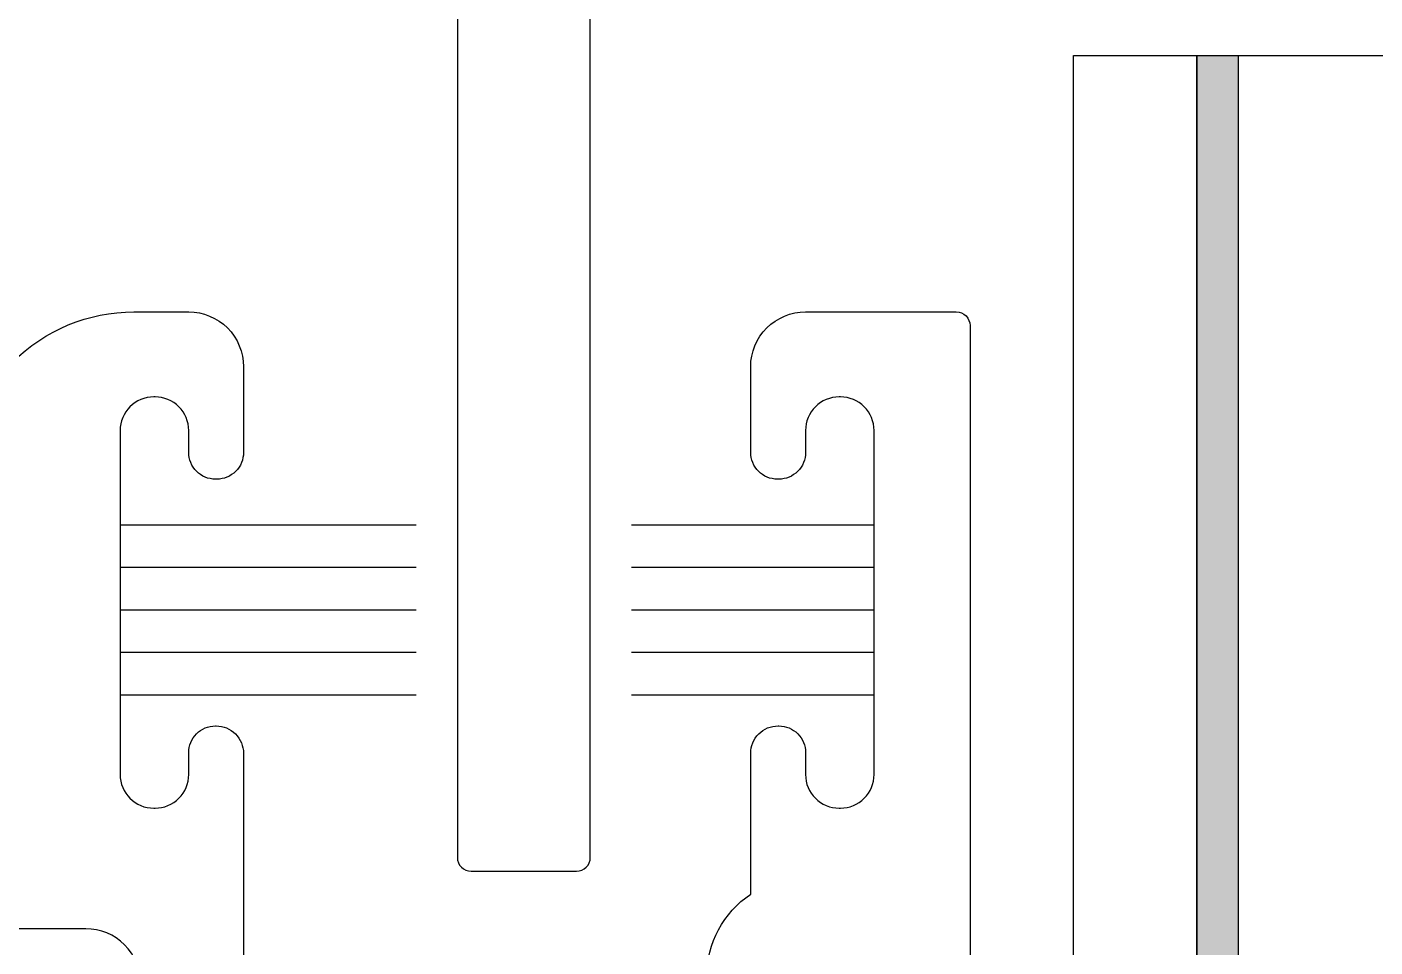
# Model space of a CAD drawing. Extents: x 0 to 79.8, y 0 to 38.2.
# Drawn here: x 10.85 to 11.833, y 29.892 to 30.563 of the extents above; entities that cross this region are included whole.
import ezdxf

# ---------------------------------------------------------------- set-up
doc = ezdxf.new("R2010")
doc.units = 0
doc.header["$MEASUREMENT"] = 0
doc.layers.get('0').update_dxf_attribs({"linetype": 'CONTINUOUS'})
for name, color, linetype in [('DIM', 4, 'CONTINUOUS'), ('FRAME', 1, 'CONTINUOUS'), ('SEAL', 7, 'CONTINUOUS'), ('SILL-PAN', 7, 'CONTINUOUS'), ('TITLE-BLOCK', 7, 'CONTINUOUS'), ('VENT', 5, 'CONTINUOUS'), ('WATERPROOF_MATL', 5, 'CONTINUOUS')]:
    doc.layers.add(name, color=color, linetype=linetype)

# ---------------------------------------------------------------- blocks, each defined once
blk = doc.blocks.new('3027 MAMMOTH B-RAIL')
at = {"color": 0}
blk.add_lwpolyline([(0.58, -2.649), (0.58, -4.116, 0.414214), (0.59, -4.126), (0.667, -4.126, 0.414214), (0.677, -4.116), (0.677, 0.993, 0.414214)], format="xyb", dxfattribs=at)
blk = doc.blocks.new('*U110')
at = {"layer": 'FRAME'}
for points in [[(1.303, -0.48, 0.414214), (1.263, -0.44), (1.20381, -0.44)], [(1.173, -0.115, -0.414214), (1.298, 0.01), (1.30517, 0.01), (1.338, 0.01, -0.414214), (1.378, -0.03), (1.378, -0.0925, -0.414214), (1.3585, -0.112), (1.3575, -0.112, -0.414214), (1.338, -0.0925), (1.338, -0.0765, 0.414214), (1.3135, -0.052), (1.3125, -0.052, 0.414214), (1.288, -0.0765), (1.288, -0.3275, 0.414214), (1.3125, -0.352), (1.3135, -0.352, 0.414214), (1.338, -0.3275), (1.338, -0.3115, -0.414214), (1.3575, -0.292), (1.358, -0.292, -0.414214), (1.378, -0.312), (1.378, -0.366), (1.378, -0.553, 0.414214)], [(1.716, -0.47463, -0.250492), (1.748, -0.41477), (1.748, -0.312, -0.414214), (1.768, -0.292), (1.7685, -0.292, -0.414214), (1.788, -0.3115), (1.788, -0.3275, 0.414214), (1.8125, -0.352), (1.8135, -0.352, 0.414214), (1.838, -0.3275), (1.838, -0.0765, 0.414214), (1.8135, -0.052), (1.8125, -0.052, 0.414214), (1.788, -0.0765), (1.788, -0.0925, -0.414214), (1.7685, -0.112), (1.7675, -0.112, -0.414214), (1.748, -0.0925), (1.748, -0.03, -0.414214), (1.788, 0.01), (1.898, 0.01, -0.414214), (1.908, 0), (1.908, -0.398), (1.908, -0.48753, -0.528549)]]:
    blk.add_lwpolyline(points, format="xyb", dxfattribs=at)
at = {"layer": 'SEAL'}
for p, q in [((1.504, -0.14552), (1.288, -0.14552)), ((1.838, -0.14552), (1.661, -0.14552)), ((1.504, -0.17652), (1.288, -0.17652)), ((1.838, -0.17652), (1.661, -0.17652)), ((1.504, -0.20752), (1.288, -0.20752)), ((1.838, -0.20752), (1.661, -0.20752)), ((1.504, -0.23852), (1.288, -0.23852)), ((1.838, -0.23852), (1.661, -0.23852)), ((1.504, -0.26952), (1.288, -0.26952)), ((1.838, -0.26952), (1.661, -0.26952))]:
    blk.add_line(p, q, dxfattribs=at)
at = {"layer": 'VENT'}
blk.add_blockref('3027 MAMMOTH B-RAIL', (0.954, 3.728), dxfattribs=at)

msp = doc.modelspace()

# ---------------------------------------------------------------- hatches: boundary and pattern name
at = {"layer": 'TITLE-BLOCK'}
h = msp.add_hatch(dxfattribs=at)
h.set_pattern_fill('AR-CONC', color=256, scale=0.1, style=0)
h.set_pattern_definition([(50, (79.89277, 29.9236), (0.71726, -0.062752), [0.075, -0.825]), (355, (79.8928, 29.9236), (-0.138751, 0.752192), [0.06, -0.66]), (100.4514, (79.95254, 29.9184), (0.5785094, 0.6894395), [0.06374, -0.701142]), (46.1842, (79.8928, 30.1236), (1.067241, -0.165519), [0.1125, -1.2375]), (96.6356, (79.9817, 30.1098), (0.934663, 0.974118), [0.09561, -1.051713]), (351.1842, (79.8928, 30.1236), (0.934662, 0.974119), [0.09, -0.99]), (21, (79.99277, 30.0736), (0.596907, -0.402619), [0.075, -0.825]), (326, (79.9928, 30.0736), (0.243315, 0.72515), [0.06, -0.66]), (71.4514, (80.0425, 30.0401), (0.8402226, 0.3225305), [0.06374, -0.701142]), (37.5, (79.89277, 29.92363), (0.01215986, 0.33289385), [0, -0.652, 0, -0.67, 0, -0.6625]), (7.5, (79.89277, 29.92363), (0.2630695, 0.3944117), [0, -0.382, 0, -0.637, 0, -0.2525]), (327.5, (79.66977, 29.92363), (0.5338224, -0.0225549), [0, -0.25, 0, -0.78, 0, -1.035]), (317.5, (79.56977, 29.92363), (0.5831862, 0.100105), [0, -0.325, 0, -0.518, 0, -0.735])])
h.paths.add_polyline_path([(5.6183984, 28.4845213), (5.6183984, 30.5420213), (4.7350867, 30.5420213), (4.5958658, 30.2802661), (4.5417479, 29.5526175), (4.5958658, 28.7281285), (4.9317014, 27.4483125), (5.6056512, 26.7117447), (8.3081921, 26.3388048), (11.7328076, 26.4589675), (12.4665269, 27.2047187), (12.7298172, 28.0188556), (12.8540838, 28.9659561), (12.8389926, 29.9716201), (12.8149303, 30.5420213), (11.7333984, 30.5420213), (11.7333984, 28.4845213), (11.6151484, 28.4845213), (11.6151484, 28.0808134), (11.7638124, 27.9321494), (11.6744094, 27.7558654), (11.797957, 27.6050064), (11.6553694, 27.4415771), (11.7786263, 27.2454614), (11.7040695, 26.9220102), (11.3631746, 26.9616995), (11.0136213, 26.7797584), (10.8296999, 26.8444629), (10.5152819, 26.756322), (10.2957368, 26.9405209), (9.6901308, 26.792523), (9.4635312, 26.9588132), (9.5315577, 27.2637335), (9.3840076, 27.4324614), (9.4805753, 27.7838075), (9.4065378, 27.9053507), (9.5526484, 28.0808134), (9.5526484, 28.4845213)])
at = {"layer": 'WATERPROOF_MATL'}
msp.add_hatch(color=7, dxfattribs=at).paths.add_polyline_path([(5.6483984, 30.5420213), (5.6483984, 28.5145213), (11.7033984, 28.5145213), (11.7033984, 30.5420213), (11.7333984, 30.5420213), (11.7333984, 28.4845213), (5.6183984, 28.4845213), (5.6183984, 30.5420213)])

# ---------------------------------------------------------------- linework, layer by layer
at = {"layer": 'SILL-PAN', "color": 7}
msp.add_lwpolyline([(5.6483984, 30.5420213), (5.7383984, 30.5420213), (5.7383984, 28.6045213), (11.6133984, 28.6045213), (11.6133984, 30.5420213), (11.7033984, 30.5420213), (11.7033984, 28.5145213), (5.6483984, 28.5145213)], close=True, dxfattribs=at)
at = {"layer": 'TITLE-BLOCK'}
msp.add_line((11.7033984, 30.5420213), (12.2033984, 30.5420213), dxfattribs=at)
at = {"layer": 'WATERPROOF_MATL', "color": 7}
msp.add_lwpolyline([(5.6483984, 30.5420213), (5.6483984, 28.5145213), (11.7033984, 28.5145213), (11.7033984, 30.5420213), (11.7333984, 30.5420213), (11.7333984, 28.4845213), (5.6183984, 28.4845213), (5.6183984, 30.5420213)], close=True, dxfattribs=at)

# ---------------------------------------------------------------- block references
at = {"layer": 'DIM'}
msp.add_blockref('*U110', (9.6298986, 30.3450213), dxfattribs=at)

doc.saveas('drawing.dxf')
